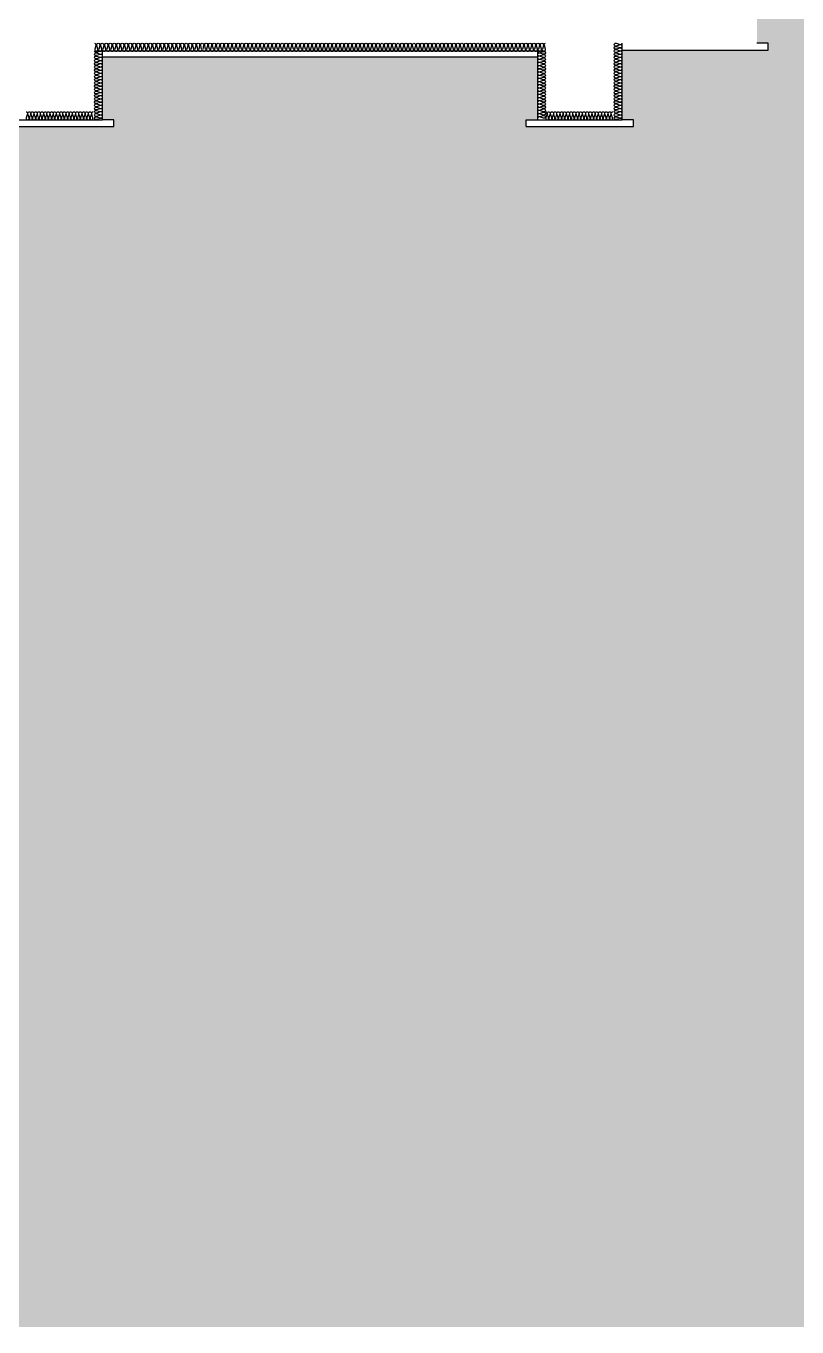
# Model space of a CAD drawing. Header units: millimetres. Extents: x 17311 to 801382, y -242618 to -104888.
# Drawn here: x 574411 to 581162, y -213174 to -201778 of the extents above; entities that cross this region are included whole.
import ezdxf

# ---------------------------------------------------------------- set-up
doc = ezdxf.new("R2010")
doc.units = ezdxf.units.MM
doc.header["$LTSCALE"] = 250
for name, color, linetype in [('A-버림CONC', 4, 'Continuous'), ('ISL', 251, 'Continuous'), ('지반', 254, 'Continuous')]:
    doc.layers.add(name, color=color, linetype=linetype)

msp = doc.modelspace()

# ---------------------------------------------------------------- hatches: boundary and pattern name
at = {"layer": '지반'}
h = msp.add_hatch(dxfattribs=at)
h.set_pattern_fill('EARTH', color=251, scale=70, angle=45)
edge = h.paths.add_edge_path()
edge.add_line((440367.6, -213174), (591132.2, -213174))
edge.add_line((591132.2, -213174), (591132.2, -201579.5))
edge.add_line((591132.2, -201579.5), (583110.7, -201579.5))
edge.add_line((583110.7, -201579.5), (581310.7, -201479.5))
edge.add_line((581310.7, -201479.5), (579318.7, -201479.5))
edge.add_line((579318.7, -201479.5), (579318.7, -201611.3))
edge.add_line((579318.7, -201611.3), (579328.9, -201621.5))
edge.add_line((579328.9, -201621.5), (580810.7, -201621.5))
edge.add_line((580810.7, -201621.5), (580810.7, -201929.5))
edge.add_line((580810.7, -201929.5), (580910.7, -201929.5))
edge.add_line((580910.7, -201929.5), (580910.7, -201989.5))
edge.add_line((580910.7, -201989.5), (579630.7, -201989.5))
edge.add_line((579630.7, -201989.5), (579630.7, -202599.5))
edge.add_line((579630.7, -202599.5), (579730.7, -202599.5))
edge.add_line((579730.7, -202599.5), (579730.7, -202659.5))
edge.add_line((579730.7, -202659.5), (578790.7, -202659.5))
edge.add_line((578790.7, -202659.5), (578790.7, -202599.5))
edge.add_line((578790.7, -202599.5), (578890.7, -202599.5))
edge.add_line((578890.7, -202599.5), (578890.7, -202049.5))
edge.add_line((578890.7, -202049.5), (575080.7, -202049.5))
edge.add_line((575080.7, -202049.5), (575080.7, -202599.5))
edge.add_line((575080.7, -202599.5), (575180.7, -202599.5))
edge.add_line((575180.7, -202599.5), (575180.7, -202659.5))
edge.add_line((575180.7, -202659.5), (574240.7, -202659.5))
edge.add_line((574240.7, -202659.5), (574240.7, -202599.5))
edge.add_line((574240.7, -202599.5), (574340.7, -202599.5))
edge.add_line((574340.7, -202599.5), (574340.7, -202059.5))
edge.add_line((574340.7, -202059.5), (569310.7, -202059.5))
edge.add_line((569310.7, -202059.5), (569310.7, -202329.5))
edge.add_line((569310.7, -202329.5), (569410.7, -202329.5))
edge.add_line((569410.7, -202329.5), (569410.7, -202389.5))
edge.add_line((569410.7, -202389.5), (567710.7, -202389.5))
edge.add_line((567710.7, -202389.5), (567710.7, -202329.5))
edge.add_line((567710.7, -202329.5), (567810.7, -202329.5))
edge.add_line((567810.7, -202329.5), (567810.7, -201989.5))
edge.add_line((567810.7, -201989.5), (553110.7, -201989.5))
edge.add_line((553110.7, -201989.5), (553110.7, -202629.5))
edge.add_line((553110.7, -202629.5), (553710.7, -202629.5))
edge.add_line((553710.7, -202629.5), (553710.7, -203329.5))
edge.add_line((553710.7, -203329.5), (553810.7, -203329.5))
edge.add_line((553810.7, -203329.5), (553810.7, -203389.5))
edge.add_line((553810.7, -203389.5), (550410.7, -203389.5))
edge.add_line((550410.7, -203389.5), (550410.7, -204129.5))
edge.add_line((550410.7, -204129.5), (550510.7, -204129.5))
edge.add_line((550510.7, -204129.5), (550510.7, -204189.5))
edge.add_line((550510.7, -204189.5), (547310.7, -204189.5))
edge.add_line((547310.7, -204189.5), (547310.7, -204129.5))
edge.add_line((547310.7, -204129.5), (547410.7, -204129.5))
edge.add_line((547410.7, -204129.5), (547410.7, -203389.5))
edge.add_line((547410.7, -203389.5), (539610.7, -203389.5))
edge.add_line((539610.7, -203389.5), (539610.7, -204129.5))
edge.add_line((539610.7, -204129.5), (539710.7, -204129.5))
edge.add_line((539710.7, -204129.5), (539710.7, -204189.5))
edge.add_line((539710.7, -204189.5), (536510.7, -204189.5))
edge.add_line((536510.7, -204189.5), (536510.7, -204129.5))
edge.add_line((536510.7, -204129.5), (536610.7, -204129.5))
edge.add_line((536610.7, -204129.5), (536610.7, -203389.5))
edge.add_line((536610.7, -203389.5), (528810.7, -203389.5))
edge.add_line((528810.7, -203389.5), (528810.7, -204129.5))
edge.add_line((528810.7, -204129.5), (528910.7, -204129.5))
edge.add_line((528910.7, -204129.5), (528910.7, -204189.5))
edge.add_line((528910.7, -204189.5), (525710.7, -204189.5))
edge.add_line((525710.7, -204189.5), (525710.7, -204129.5))
edge.add_line((525710.7, -204129.5), (525810.7, -204129.5))
edge.add_line((525810.7, -204129.5), (525810.7, -203389.5))
edge.add_line((525810.7, -203389.5), (518010.7, -203389.5))
edge.add_line((518010.7, -203389.5), (518010.7, -204129.5))
edge.add_line((518010.7, -204129.5), (518110.7, -204129.5))
edge.add_line((518110.7, -204129.5), (518110.7, -204189.5))
edge.add_line((518110.7, -204189.5), (514910.7, -204189.5))
edge.add_line((514910.7, -204189.5), (514910.7, -204129.5))
edge.add_line((514910.7, -204129.5), (515010.7, -204129.5))
edge.add_line((515010.7, -204129.5), (515010.7, -203389.5))
edge.add_line((515010.7, -203389.5), (512110.7, -203389.5))
edge.add_line((512110.7, -203389.5), (512110.7, -203329.5))
edge.add_line((512110.7, -203329.5), (512210.7, -203329.5))
edge.add_line((512210.7, -203329.5), (512210.7, -202629.5))
edge.add_line((512210.7, -202629.5), (512810.7, -202629.5))
edge.add_line((512810.7, -202629.5), (512810.7, -201989.5))
edge.add_line((512810.7, -201989.5), (508110.7, -201989.5))
edge.add_line((508110.7, -201989.5), (508110.7, -202429.5))
edge.add_line((508110.7, -202429.5), (508710.7, -202429.5))
edge.add_line((508710.7, -202429.5), (508710.7, -203129.5))
edge.add_line((508710.7, -203129.5), (508810.7, -203129.5))
edge.add_line((508810.7, -203129.5), (508810.7, -203189.5))
edge.add_line((508810.7, -203189.5), (506460.7, -203189.5))
edge.add_line((506460.7, -203189.5), (506460.7, -203429.5))
edge.add_line((506460.7, -203429.5), (506560.7, -203429.5))
edge.add_line((506560.7, -203429.5), (506560.7, -203489.5))
edge.add_line((506560.7, -203489.5), (504860.7, -203489.5))
edge.add_line((504860.7, -203489.5), (504860.7, -203429.5))
edge.add_line((504860.7, -203429.5), (504960.7, -203429.5))
edge.add_line((504960.7, -203429.5), (504960.7, -203259.5))
edge.add_line((504960.7, -203259.5), (497090.7, -203259.5))
edge.add_line((497090.7, -203259.5), (496790.7, -203559.5))
edge.add_line((496790.7, -203559.5), (494990.7, -203559.5))
edge.add_line((494990.7, -203559.5), (494990.7, -203499.5))
edge.add_line((494990.7, -203499.5), (495090.7, -203499.5))
edge.add_line((495090.7, -203499.5), (495090.7, -202666.5))
edge.add_line((495090.7, -202666.5), (494560.7, -202666.5))
edge.add_line((494560.7, -202666.5), (494560.7, -202616.5))
edge.add_line((494560.7, -202616.5), (494610.7, -202616.5))
edge.add_line((494610.7, -202616.5), (494610.7, -202279.5))
edge.add_arc((488210.7, -406133.4), 203954.3, 88.201788, 91.798212)
edge.add_line((481810.7, -202279.5), (481810.7, -201879.5))
edge.add_line((481810.7, -201879.5), (440367.6, -201879.5))
edge.add_line((440367.6, -201879.5), (440367.6, -213174))

# ---------------------------------------------------------------- linework, layer by layer
at = {"layer": 'A-버림CONC'}
for p, q in [((579630.7, -201989.5, 0), (580910.7, -201989.5, 0)), ((580910.7, -201929.5, 0), (580810.7, -201929.5, 0)), ((580910.7, -201989.5, 0), (580910.7, -201929.5, 0)), ((575080.7, -202049.5), (578890.7, -202049.5)), ((575180.7, -202599.5, 0), (575080.7, -202599.5, 0)), ((575180.7, -202659.5, 0), (575180.7, -202599.5, 0)), ((578790.7, -202659.5), (578790.7, -202599.5)), ((578790.7, -202599.5), (578890.7, -202599.5)), ((579730.7, -202599.5), (579630.7, -202599.5)), ((579730.7, -202659.5), (579730.7, -202599.5)), ((574240.7, -202659.5, 0), (575180.7, -202659.5, 0)), ((578790.7, -202659.5), (579730.7, -202659.5))]:
    msp.add_line(p, q, dxfattribs=at)
at = {"layer": 'ISL'}
for points in [[(579630.7, -202599.5, 0.5092668), (579613.7, -202587.1), (579577.6, -202597.8, -1.3725934), (579577.6, -202573.1), (579613.7, -202583.8, 0.5092668), (579630.7, -202571.5, 0.5092668), (579613.7, -202559.1), (579577.6, -202569.8, -1.3725934), (579577.6, -202545.1), (579613.7, -202555.8, 0.5092668), (579630.7, -202543.5, 0.5092668), (579613.7, -202531.1), (579577.6, -202541.8, -1.3725934), (579577.6, -202517.1), (579613.7, -202527.8, 0.5092668), (579630.7, -202515.5, 0.5092668), (579613.7, -202503.1), (579577.6, -202513.8, -1.3725934), (579577.6, -202489.1), (579613.7, -202499.8, 0.5092668), (579630.7, -202487.5, 0.5092668), (579613.7, -202475.1), (579577.6, -202485.8, -1.3725934), (579577.6, -202461.1), (579613.7, -202471.8, 0.5092668), (579630.7, -202459.5, 0.5092668), (579613.7, -202447.1), (579577.6, -202457.8, -1.3725934), (579577.6, -202433.1), (579613.7, -202443.8, 0.5092668), (579630.7, -202431.5, 0.5092668), (579613.7, -202419.1), (579577.6, -202429.8, -1.3725934), (579577.6, -202405.1), (579613.7, -202415.8, 0.5092668), (579630.7, -202403.5, 0.5092668), (579613.7, -202391.1), (579577.6, -202401.8, -1.3725934), (579577.6, -202377.1), (579613.7, -202387.8, 0.5092668), (579630.7, -202375.5, 0.5092668), (579613.7, -202363.1), (579577.6, -202373.8, -1.3725934), (579577.6, -202349.1), (579613.7, -202359.8, 0.5092668), (579630.7, -202347.5, 0.5092668), (579613.7, -202335.1), (579577.6, -202345.8, -1.3725934), (579577.6, -202321.1), (579613.7, -202331.8, 0.5092668), (579630.7, -202319.5, 0.5092668), (579613.7, -202307.1), (579577.6, -202317.8, -1.3725934), (579577.6, -202293.1), (579613.7, -202303.8, 0.5092668), (579630.7, -202291.5, 0.5092668), (579613.7, -202279.1), (579577.6, -202289.8, -1.3725934), (579577.6, -202265.1), (579613.7, -202275.8, 0.5092668), (579630.7, -202263.5, 0.5092668), (579613.7, -202251.1), (579577.6, -202261.8, -1.3725934), (579577.6, -202237.1), (579613.7, -202247.8, 0.5092668), (579630.7, -202235.5, 0.5092668), (579613.7, -202223.1), (579577.6, -202233.8, -1.3725934), (579577.6, -202209.1), (579613.7, -202219.8, 0.5092668), (579630.7, -202207.5, 0.5092668), (579613.7, -202195.1), (579577.6, -202205.8, -1.3725934), (579577.6, -202181.1), (579613.7, -202191.8, 0.5092668), (579630.7, -202179.5, 0.5092668), (579613.7, -202167.1), (579577.6, -202177.8, -1.3725934), (579577.6, -202153.1), (579613.7, -202163.8, 0.5092668), (579630.7, -202151.5, 0.5092668), (579613.7, -202139.1), (579577.6, -202149.8, -1.3725934), (579577.6, -202125.1), (579613.7, -202135.8, 0.5092668), (579630.7, -202123.5, 0.5092668), (579613.7, -202111.1), (579577.6, -202121.8, -1.3725934), (579577.6, -202097.1), (579613.7, -202107.8, 0.5092668), (579630.7, -202095.5, 0.5092668), (579613.7, -202083.1), (579577.6, -202093.8, -1.3725934), (579577.6, -202069.1), (579613.7, -202079.8, 0.5092668), (579630.7, -202067.5, 0.5092668), (579613.7, -202055.1), (579577.6, -202065.8, -1.3725934), (579577.6, -202041.1), (579613.7, -202051.8, 0.5092668), (579630.7, -202039.5, 0.5092668), (579613.7, -202027.1), (579577.6, -202037.8, -1.3725934), (579577.6, -202013.1), (579613.7, -202023.8, 0.5092668), (579630.7, -202011.5, 0.5092668), (579613.7, -201999.1), (579577.6, -202009.8, -1.3725934), (579577.6, -201985.1), (579613.7, -201995.8, 0.5092668), (579630.7, -201983.5, 0.5092668), (579613.7, -201971.1), (579577.6, -201981.8, -1.3725934), (579577.6, -201957.1), (579613.7, -201967.8, 0.5092668), (579630.7, -201955.5, 0.5092668), (579613.7, -201943.1), (579577.6, -201953.8, -1.3725934), (579577.6, -201929.1), (579613.7, -201939.8, 0.5092668), (579630.7, -201927.5)], [(575010.7, -201929.7, -0.4704796), (575021.3, -201948.5), (575012.6, -201980.5, 0.5248557), (575025.7, -201999.5, 0.5248557), (575038.8, -201980.5), (575030.1, -201948.5, -1.4491979), (575056.3, -201948.5), (575047.6, -201980.5, 0.5248557), (575060.7, -201999.5, 0.5248557), (575073.8, -201980.5), (575065.1, -201948.5, -0.5248723), (575078.2, -201929.5, -0.5248723), (575091.3, -201948.5), (575082.6, -201980.5, 0.5248557), (575095.7, -201999.5, 0.5248557), (575108.8, -201980.5), (575100.1, -201948.5, -1.4491979), (575126.3, -201948.5), (575117.6, -201980.5, 0.5248557), (575130.7, -201999.5, 0.5248557), (575143.8, -201980.5), (575135.1, -201948.5, -1.4491979), (575161.3, -201948.5), (575152.6, -201980.5, 0.5248557), (575165.7, -201999.5, 0.5248557), (575178.8, -201980.5), (575170.1, -201948.5, -1.4491979), (575196.3, -201948.5), (575187.6, -201980.5, 0.5248557), (575200.7, -201999.5, 0.5248557), (575213.8, -201980.5), (575205.1, -201948.5, -1.4491979), (575231.3, -201948.5), (575222.6, -201980.5, 0.5248557), (575235.7, -201999.5, 0.5248557), (575248.8, -201980.5), (575240.1, -201948.5, -1.4491979), (575266.3, -201948.5), (575257.6, -201980.5, 0.5248557), (575270.7, -201999.5, 0.5248557), (575283.8, -201980.5), (575275.1, -201948.5, -1.4491979), (575301.3, -201948.5), (575292.6, -201980.5, 0.5248557), (575305.7, -201999.5, 0.5248557), (575318.8, -201980.5), (575310.1, -201948.5, -1.4491979), (575336.3, -201948.5), (575327.6, -201980.5, 0.5248557), (575340.7, -201999.5, 0.5248557), (575353.8, -201980.5), (575345.1, -201948.5, -1.4491979), (575371.3, -201948.5), (575362.6, -201980.5, 0.5248557), (575375.7, -201999.5, 0.5248557), (575388.8, -201980.5), (575380.1, -201948.5, -1.4491979), (575406.3, -201948.5), (575397.6, -201980.5, 0.5248557), (575410.7, -201999.5, 0.5248557), (575423.8, -201980.5), (575415.1, -201948.5, -1.4491979), (575441.3, -201948.5), (575432.6, -201980.5, 0.5248557), (575445.7, -201999.5, 0.5248557), (575458.8, -201980.5), (575450.1, -201948.5, -1.4491979), (575476.3, -201948.5), (575467.6, -201980.5, 0.5248557), (575480.7, -201999.5, 0.5248557), (575493.8, -201980.5), (575485.1, -201948.5, -1.4491979), (575511.3, -201948.5), (575502.6, -201980.5, 0.5248557), (575515.7, -201999.5, 0.5248557), (575528.8, -201980.5), (575520.1, -201948.5, -1.4491979), (575546.3, -201948.5), (575537.6, -201980.5, 0.5248557), (575550.7, -201999.5, 0.5248557), (575563.8, -201980.5), (575555.1, -201948.5, -1.4491979), (575581.3, -201948.5), (575572.6, -201980.5, 0.5248557), (575585.7, -201999.5, 0.5248557), (575598.8, -201980.5), (575590.1, -201948.5, -1.4491979), (575616.3, -201948.5), (575607.6, -201980.5, 0.5248557), (575620.7, -201999.5, 0.5248557), (575633.8, -201980.5), (575625.1, -201948.5, -1.4491979), (575651.3, -201948.5), (575642.6, -201980.5, 0.5248557), (575655.7, -201999.5, 0.5248557), (575668.8, -201980.5), (575660.1, -201948.5, -1.4491979), (575686.3, -201948.5), (575677.6, -201980.5, 0.5248557), (575690.7, -201999.5, 0.5248557), (575703.8, -201980.5), (575695.1, -201948.5, -1.4491979), (575721.3, -201948.5), (575712.6, -201980.5, 0.5248557), (575725.7, -201999.5, 0.5248557), (575738.8, -201980.5), (575730.1, -201948.5, -1.4491979), (575756.3, -201948.5), (575747.6, -201980.5, 0.5248557), (575760.7, -201999.5, 0.5248557), (575773.8, -201980.5), (575765.1, -201948.5, -1.4491979), (575791.3, -201948.5), (575782.6, -201980.5, 0.5248557), (575795.7, -201999.5, 0.5248557), (575808.8, -201980.5), (575800.1, -201948.5, -0.5248723), (575813.2, -201929.5, -0.5248723), (575826.3, -201948.5), (575817.6, -201980.5, 0.5248557), (575830.7, -201999.5, 0.5248557), (575843.8, -201980.5), (575835.1, -201948.5, -1.4491979), (575861.3, -201948.5), (575852.6, -201980.5, 0.5248557), (575865.7, -201999.5, 0.5248557), (575878.8, -201980.5), (575870.1, -201948.5, -1.4491979), (575896.3, -201948.5), (575887.6, -201980.5, 0.5248557), (575900.7, -201999.5, 0.5248557), (575913.8, -201980.5), (575905.1, -201948.5, -1.4491979), (575931.3, -201948.5), (575922.6, -201980.5, 0.5248557), (575935.7, -201999.5, 0.5248557), (575948.8, -201980.5), (575940.1, -201948.5, -0.5248739), (575953.2, -201929.5, -0.5248739), (575966.3, -201948.5), (575957.6, -201980.5, 0.5248557), (575970.7, -201999.5, 0.5248557), (575983.8, -201980.5), (575975.1, -201948.5, -1.4491979), (576001.3, -201948.5), (575992.6, -201980.5, 0.5248557), (576005.7, -201999.5, 0.5248557), (576018.8, -201980.5), (576010.1, -201948.5, -1.4491979), (576036.3, -201948.5), (576027.6, -201980.5, 0.5248557), (576040.7, -201999.5, 0.5248557), (576053.8, -201980.5), (576045.1, -201948.5, -1.4491979), (576071.3, -201948.5), (576062.6, -201980.5, 0.5248557), (576075.7, -201999.5, 0.5248557), (576088.8, -201980.5), (576080.1, -201948.5, -0.5248723), (576093.2, -201929.5, -0.5248723), (576106.3, -201948.5), (576097.6, -201980.5, 0.5248557), (576110.7, -201999.5, 0.5248557), (576123.8, -201980.5), (576115.1, -201948.5, -1.4491979), (576141.3, -201948.5), (576132.6, -201980.5, 0.5248557), (576145.7, -201999.5, 0.5248557), (576158.8, -201980.5), (576150.1, -201948.5, -1.4491979), (576176.3, -201948.5), (576167.6, -201980.5, 0.5248557), (576180.7, -201999.5, 0.5248557), (576193.8, -201980.5), (576185.1, -201948.5, -1.4491979), (576211.3, -201948.5), (576202.6, -201980.5, 0.5248557), (576215.7, -201999.5, 0.5248557), (576228.8, -201980.5), (576220.1, -201948.5, -1.4491979), (576246.3, -201948.5), (576237.6, -201980.5, 0.5248557), (576250.7, -201999.5, 0.5248557), (576263.8, -201980.5), (576255.1, -201948.5, -1.4491979), (576281.3, -201948.5), (576272.6, -201980.5, 0.5248557), (576285.7, -201999.5, 0.5248557), (576298.8, -201980.5), (576290.1, -201948.5, -0.5249326), (576303.2, -201929.5, -0.5249326), (576316.3, -201948.5), (576307.6, -201980.5, 0.5248557), (576320.7, -201999.5, 0.5248557), (576333.8, -201980.5), (576325.1, -201948.5, -1.4491979), (576351.3, -201948.5), (576342.6, -201980.5, 0.5248557), (576355.7, -201999.5, 0.5248557), (576368.8, -201980.5), (576360.1, -201948.5, -1.4491979), (576386.3, -201948.5), (576377.6, -201980.5, 0.5248557), (576390.7, -201999.5, 0.5248557), (576403.8, -201980.5), (576395.1, -201948.5, -1.4491979), (576421.3, -201948.5), (576412.6, -201980.5, 0.5248557), (576425.7, -201999.5, 0.5248557), (576438.8, -201980.5), (576430.1, -201948.5, -1.4491979), (576456.3, -201948.5), (576447.6, -201980.5, 0.5248557), (576460.7, -201999.5, 0.5248557), (576473.8, -201980.5), (576465.1, -201948.5, -1.4491979), (576491.3, -201948.5), (576482.6, -201980.5, 0.5248557), (576495.7, -201999.5, 0.5248557), (576508.8, -201980.5), (576500.1, -201948.5, -0.5248723), (576513.2, -201929.5, -0.5248723), (576526.3, -201948.5), (576517.6, -201980.5, 0.5248557), (576530.7, -201999.5, 0.5248557), (576543.8, -201980.5), (576535.1, -201948.5, -1.4491979), (576561.3, -201948.5), (576552.6, -201980.5, 0.5248557), (576565.7, -201999.5, 0.5248557), (576578.8, -201980.5), (576570.1, -201948.5, -1.4491979), (576596.3, -201948.5), (576587.6, -201980.5, 0.5248557), (576600.7, -201999.5, 0.5248557), (576613.8, -201980.5), (576605.1, -201948.5, -1.4491979), (576631.3, -201948.5), (576622.6, -201980.5, 0.5248557), (576635.7, -201999.5, 0.5248557), (576648.8, -201980.5), (576640.1, -201948.5, -0.5248739), (576653.2, -201929.5, -0.5248739), (576666.3, -201948.5), (576657.6, -201980.5, 0.5248557), (576670.7, -201999.5, 0.5248557), (576683.8, -201980.5), (576675.1, -201948.5, -1.4491979), (576701.3, -201948.5), (576692.6, -201980.5, 0.5248557), (576705.7, -201999.5, 0.5248557), (576718.8, -201980.5), (576710.1, -201948.5, -1.4491979), (576736.3, -201948.5), (576727.6, -201980.5, 0.5248557), (576740.7, -201999.5, 0.5248557), (576753.8, -201980.5), (576745.1, -201948.5, -1.4491979), (576771.3, -201948.5), (576762.6, -201980.5, 0.5248557), (576775.7, -201999.5, 0.5248557), (576788.8, -201980.5), (576780.1, -201948.5, -0.5248723), (576793.2, -201929.5, -0.5248723), (576806.3, -201948.5), (576797.6, -201980.5, 0.5248557), (576810.7, -201999.5, 0.5248557), (576823.8, -201980.5), (576815.1, -201948.5, -1.4491979), (576841.3, -201948.5), (576832.6, -201980.5, 0.5248557), (576845.7, -201999.5, 0.5248557), (576858.8, -201980.5), (576850.1, -201948.5, -1.4491979), (576876.3, -201948.5), (576867.6, -201980.5, 0.5248557), (576880.7, -201999.5, 0.5248557), (576893.8, -201980.5), (576885.1, -201948.5, -1.4491979), (576911.3, -201948.5), (576902.6, -201980.5, 0.5248557), (576915.7, -201999.5, 0.5248557), (576928.8, -201980.5), (576920.1, -201948.5, -1.4491979), (576946.3, -201948.5), (576937.6, -201980.5, 0.5248557), (576950.7, -201999.5, 0.5248557), (576963.8, -201980.5), (576955.1, -201948.5, -1.4491979), (576981.3, -201948.5), (576972.6, -201980.5, 0.5248557), (576985.7, -201999.5, 0.5248557), (576998.8, -201980.5), (576990.1, -201948.5, -1.4491979), (577016.3, -201948.5), (577007.6, -201980.5, 0.5248557), (577020.7, -201999.5, 0.5248557), (577033.8, -201980.5), (577025.1, -201948.5, -1.4491979), (577051.3, -201948.5), (577042.6, -201980.5, 0.5248557), (577055.7, -201999.5, 0.5248557), (577068.8, -201980.5), (577060.1, -201948.5, -1.4491979), (577086.3, -201948.5), (577077.6, -201980.5, 0.5248557), (577090.7, -201999.5, 0.5248557), (577103.8, -201980.5), (577095.1, -201948.5, -1.4491979), (577121.3, -201948.5), (577112.6, -201980.5, 0.5248557), (577125.7, -201999.5, 0.5248557), (577138.8, -201980.5), (577130.1, -201948.5, -1.4491979), (577156.3, -201948.5), (577147.6, -201980.5, 0.5248557), (577160.7, -201999.5, 0.5248557), (577173.8, -201980.5), (577165.1, -201948.5, -1.4491979), (577191.3, -201948.5), (577182.6, -201980.5, 0.5248557), (577195.7, -201999.5, 0.5248557), (577208.8, -201980.5), (577200.1, -201948.5, -1.4491979), (577226.3, -201948.5), (577217.6, -201980.5, 0.5248557), (577230.7, -201999.5, 0.5248557), (577243.8, -201980.5), (577235.1, -201948.5, -1.4491979), (577261.3, -201948.5), (577252.6, -201980.5, 0.5248557), (577265.7, -201999.5, 0.5248557), (577278.8, -201980.5), (577270.1, -201948.5, -1.4491979), (577296.3, -201948.5), (577287.6, -201980.5, 0.5248557), (577300.7, -201999.5, 0.5248557), (577313.8, -201980.5), (577305.1, -201948.5, -1.4491979), (577331.3, -201948.5), (577322.6, -201980.5, 0.5248557), (577335.7, -201999.5, 0.5248557), (577348.8, -201980.5), (577340.1, -201948.5, -1.4491979), (577366.3, -201948.5), (577357.6, -201980.5, 0.5248557), (577370.7, -201999.5, 0.5248557), (577383.8, -201980.5), (577375.1, -201948.5, -1.4491979), (577401.3, -201948.5), (577392.6, -201980.5, 0.5248557), (577405.7, -201999.5, 0.5248557), (577418.8, -201980.5), (577410.1, -201948.5, -1.4491979), (577436.3, -201948.5), (577427.6, -201980.5, 0.5248557), (577440.7, -201999.5, 0.5248557), (577453.8, -201980.5), (577445.1, -201948.5, -1.4491979), (577471.3, -201948.5), (577462.6, -201980.5, 0.5248557), (577475.7, -201999.5, 0.5248557), (577488.8, -201980.5), (577480.1, -201948.5, -1.4491979), (577506.3, -201948.5), (577497.6, -201980.5, 0.5248557), (577510.7, -201999.5, 0.5248557), (577523.8, -201980.5), (577515.1, -201948.5, -0.5248723), (577528.2, -201929.5, -0.5248723), (577541.3, -201948.5), (577532.6, -201980.5, 0.5248557), (577545.7, -201999.5, 0.5248557), (577558.8, -201980.5), (577550.1, -201948.5, -1.4491979), (577576.3, -201948.5), (577567.6, -201980.5, 0.5248557), (577580.7, -201999.5, 0.5248557), (577593.8, -201980.5), (577585.1, -201948.5, -1.4491979), (577611.3, -201948.5), (577602.6, -201980.5, 0.5248557), (577615.7, -201999.5, 0.5248557), (577628.8, -201980.5), (577620.1, -201948.5, -1.4491979), (577646.3, -201948.5), (577637.6, -201980.5, 0.5248557), (577650.7, -201999.5, 0.5248557), (577663.8, -201980.5), (577655.1, -201948.5, -0.5248739), (577668.2, -201929.5, -0.5248739), (577681.3, -201948.5), (577672.6, -201980.5, 0.5248557), (577685.7, -201999.5, 0.5248557), (577698.8, -201980.5), (577690.1, -201948.5, -1.4491979), (577716.3, -201948.5), (577707.6, -201980.5, 0.5248557), (577720.7, -201999.5, 0.5248557), (577733.8, -201980.5), (577725.1, -201948.5, -1.4491979), (577751.3, -201948.5), (577742.6, -201980.5, 0.5248557), (577755.7, -201999.5, 0.5248557), (577768.8, -201980.5), (577760.1, -201948.5, -1.4491979), (577786.3, -201948.5), (577777.6, -201980.5, 0.5248557), (577790.7, -201999.5, 0.5248557), (577803.8, -201980.5), (577795.1, -201948.5, -0.5248723), (577808.2, -201929.5, -0.5248723), (577821.3, -201948.5), (577812.6, -201980.5, 0.5248557), (577825.7, -201999.5, 0.5248557), (577838.8, -201980.5), (577830.1, -201948.5, -1.4491979), (577856.3, -201948.5), (577847.6, -201980.5, 0.5248557), (577860.7, -201999.5, 0.5248557), (577873.8, -201980.5), (577865.1, -201948.5, -1.4491979), (577891.3, -201948.5), (577882.6, -201980.5, 0.5248557), (577895.7, -201999.5, 0.5248557), (577908.8, -201980.5), (577900.1, -201948.5, -1.4491979), (577926.3, -201948.5), (577917.6, -201980.5, 0.5248557), (577930.7, -201999.5, 0.5248557), (577943.8, -201980.5), (577935.1, -201948.5, -1.4491979), (577961.3, -201948.5), (577952.6, -201980.5, 0.5248557), (577965.7, -201999.5, 0.5248557), (577978.8, -201980.5), (577970.1, -201948.5, -1.4491979), (577996.3, -201948.5), (577987.6, -201980.5, 0.5248557), (578000.7, -201999.5, 0.5248557), (578013.8, -201980.5), (578005.1, -201948.5, -0.5249326), (578018.2, -201929.5, -0.5249326), (578031.3, -201948.5), (578022.6, -201980.5, 0.5248557), (578035.7, -201999.5, 0.5248557), (578048.8, -201980.5), (578040.1, -201948.5, -1.4491979), (578066.3, -201948.5), (578057.6, -201980.5, 0.5248557), (578070.7, -201999.5, 0.5248557), (578083.8, -201980.5), (578075.1, -201948.5, -1.4491979), (578101.3, -201948.5), (578092.6, -201980.5, 0.5248557), (578105.7, -201999.5, 0.5248557), (578118.8, -201980.5), (578110.1, -201948.5, -1.4491979), (578136.3, -201948.5), (578127.6, -201980.5, 0.5248557), (578140.7, -201999.5, 0.5248557), (578153.8, -201980.5), (578145.1, -201948.5, -1.4491979), (578171.3, -201948.5), (578162.6, -201980.5, 0.5248557), (578175.7, -201999.5, 0.5248557), (578188.8, -201980.5), (578180.1, -201948.5, -1.4491979), (578206.3, -201948.5), (578197.6, -201980.5, 0.5248557), (578210.7, -201999.5, 0.5248557), (578223.8, -201980.5), (578215.1, -201948.5, -0.5248723), (578228.2, -201929.5, -0.5248723), (578241.3, -201948.5), (578232.6, -201980.5, 0.5248557), (578245.7, -201999.5, 0.5248557), (578258.8, -201980.5), (578250.1, -201948.5, -1.4491979), (578276.3, -201948.5), (578267.6, -201980.5, 0.5248557), (578280.7, -201999.5, 0.5248557), (578293.8, -201980.5), (578285.1, -201948.5, -1.4491979), (578311.3, -201948.5), (578302.6, -201980.5, 0.5248557), (578315.7, -201999.5, 0.5248557), (578328.8, -201980.5), (578320.1, -201948.5, -1.4491979), (578346.3, -201948.5), (578337.6, -201980.5, 0.5248557), (578350.7, -201999.5, 0.5248557), (578363.8, -201980.5), (578355.1, -201948.5, -0.5248739), (578368.2, -201929.5, -0.5248739), (578381.3, -201948.5), (578372.6, -201980.5, 0.5248557), (578385.7, -201999.5, 0.5248557), (578398.8, -201980.5), (578390.1, -201948.5, -1.4491979), (578416.3, -201948.5), (578407.6, -201980.5, 0.5248557), (578420.7, -201999.5, 0.5248557), (578433.8, -201980.5), (578425.1, -201948.5, -1.4491979), (578451.3, -201948.5), (578442.6, -201980.5, 0.5248557), (578455.7, -201999.5, 0.5248557), (578468.8, -201980.5), (578460.1, -201948.5, -1.4491979), (578486.3, -201948.5), (578477.6, -201980.5, 0.5248557), (578490.7, -201999.5, 0.5248557), (578503.8, -201980.5), (578495.1, -201948.5, -0.5248723), (578508.2, -201929.5, -0.5248723), (578521.3, -201948.5), (578512.6, -201980.5, 0.5248557), (578525.7, -201999.5, 0.5248557), (578538.8, -201980.5), (578530.1, -201948.5, -1.4491979), (578556.3, -201948.5), (578547.6, -201980.5, 0.5248557), (578560.7, -201999.5, 0.5248557), (578573.8, -201980.5), (578565.1, -201948.5, -1.4491979), (578591.3, -201948.5), (578582.6, -201980.5, 0.5248557), (578595.7, -201999.5, 0.5248557), (578608.8, -201980.5), (578600.1, -201948.5, -1.4491979), (578626.3, -201948.5), (578617.6, -201980.5, 0.5248557), (578630.7, -201999.5, 0.5248557), (578643.8, -201980.5), (578635.1, -201948.5, -1.4491979), (578661.3, -201948.5), (578652.6, -201980.5, 0.5248557), (578665.7, -201999.5, 0.5248557), (578678.8, -201980.5), (578670.1, -201948.5, -1.4491979), (578696.3, -201948.5), (578687.6, -201980.5, 0.5248557), (578700.7, -201999.5, 0.5248557), (578713.8, -201980.5), (578705.1, -201948.5, -1.4491979), (578731.3, -201948.5), (578722.6, -201980.5, 0.5248557), (578735.7, -201999.5, 0.5248557), (578748.8, -201980.5), (578740.1, -201948.5, -1.4491979), (578766.3, -201948.5), (578757.6, -201980.5, 0.5248557), (578770.7, -201999.5, 0.5248557), (578783.8, -201980.5), (578775.1, -201948.5, -1.4491979), (578801.3, -201948.5), (578792.6, -201980.5, 0.5248557), (578805.7, -201999.5, 0.5248557), (578818.8, -201980.5), (578810.1, -201948.5, -1.4491979), (578836.3, -201948.5), (578827.6, -201980.5, 0.5248557), (578840.7, -201999.5, 0.5248557), (578853.8, -201980.5), (578845.1, -201948.5, -1.4491979), (578871.3, -201948.5), (578862.6, -201980.5, 0.5248557), (578875.7, -201999.5, 0.5248557), (578888.8, -201980.5), (578880.1, -201948.5, -1.4491979), (578906.3, -201948.5), (578897.6, -201980.5, 0.5248557), (578910.7, -201999.5, 0.5248557), (578923.8, -201980.5), (578915.1, -201948.5, -1.4491979), (578941.3, -201948.5), (578932.6, -201980.5, 0.5248557), (578945.7, -201999.5, 0.5248557), (578958.8, -201980.5), (578950.1, -201948.5, -0.4689674), (578960.7, -201929.7)], [(578890.7, -201999.5, 0.5092668), (578907.6, -202011.9), (578943.7, -202001.1, -1.3725934), (578943.7, -202025.9), (578907.6, -202015.1, 0.5092668), (578890.7, -202027.5, 0.5092668), (578907.6, -202039.9), (578943.7, -202029.1, -1.3725934), (578943.7, -202053.9), (578907.6, -202043.1, 0.5092668), (578890.7, -202055.5, 0.5092668), (578907.6, -202067.9), (578943.7, -202057.1, -1.3725934), (578943.7, -202081.9), (578907.6, -202071.1, 0.5092668), (578890.7, -202083.5, 0.5092668), (578907.6, -202095.9), (578943.7, -202085.1, -1.3725934), (578943.7, -202109.9), (578907.6, -202099.1, 0.5092668), (578890.7, -202111.5, 0.5092668), (578907.6, -202123.9), (578943.7, -202113.1, -1.3725934), (578943.7, -202137.9), (578907.6, -202127.1, 0.5092668), (578890.7, -202139.5, 0.5092668), (578907.6, -202151.9), (578943.7, -202141.1, -1.3725934), (578943.7, -202165.9), (578907.6, -202155.1, 0.5092668), (578890.7, -202167.5, 0.5092668), (578907.6, -202179.9), (578943.7, -202169.1, -1.3725934), (578943.7, -202193.9), (578907.6, -202183.1, 0.5092668), (578890.7, -202195.5, 0.5092668), (578907.6, -202207.9), (578943.7, -202197.1, -1.3725934), (578943.7, -202221.9), (578907.6, -202211.1, 0.5092668), (578890.7, -202223.5, 0.5092668), (578907.6, -202235.9), (578943.7, -202225.1, -1.3725934), (578943.7, -202249.9), (578907.6, -202239.1, 0.5092668), (578890.7, -202251.5, 0.5092668), (578907.6, -202263.9), (578943.7, -202253.1, -1.3725934), (578943.7, -202277.9), (578907.6, -202267.1, 0.5092668), (578890.7, -202279.5, 0.5092668), (578907.6, -202291.9), (578943.7, -202281.1, -1.3725934), (578943.7, -202305.9), (578907.6, -202295.1, 0.5092668), (578890.7, -202307.5, 0.5092668), (578907.6, -202319.9), (578943.7, -202309.1, -1.3725934), (578943.7, -202333.9), (578907.6, -202323.1, 0.5092668), (578890.7, -202335.5, 0.5092668), (578907.6, -202347.9), (578943.7, -202337.1, -1.3725934), (578943.7, -202361.9), (578907.6, -202351.1, 0.5092668), (578890.7, -202363.5, 0.5092668), (578907.6, -202375.9), (578943.7, -202365.1, -1.3725934), (578943.7, -202389.9), (578907.6, -202379.1, 0.5092668), (578890.7, -202391.5, 0.5092668), (578907.6, -202403.9), (578943.7, -202393.1, -1.3725934), (578943.7, -202417.9), (578907.6, -202407.1, 0.5092668), (578890.7, -202419.5, 0.5092668), (578907.6, -202431.9), (578943.7, -202421.1, -1.3725934), (578943.7, -202445.9), (578907.6, -202435.1, 0.5092668), (578890.7, -202447.5, 0.5092668), (578907.6, -202459.9), (578943.7, -202449.1, -1.3725934), (578943.7, -202473.9), (578907.6, -202463.1, 0.5092668), (578890.7, -202475.5, 0.5092668), (578907.6, -202487.9), (578943.7, -202477.1, -1.3725934), (578943.7, -202501.9), (578907.6, -202491.1, 0.5092668), (578890.7, -202503.5, 0.5092668), (578907.6, -202515.9), (578943.7, -202505.1, -1.3725934), (578943.7, -202529.9), (578907.6, -202519.1, 0.5092668), (578890.7, -202531.5, 0.5092668), (578907.6, -202543.9), (578943.7, -202533.1, -1.3725934), (578943.7, -202557.9), (578907.6, -202547.1, 0.5092668), (578890.7, -202559.5, 0.5092668), (578907.6, -202571.9), (578943.7, -202561.1, -1.3725934), (578943.7, -202585.9), (578907.6, -202575.1, 0.5092668), (578890.7, -202587.5)], [(574410.7, -202529.5, -0.5092668), (574423, -202546.4), (574412.3, -202582.5, 1.3725934), (574437, -202582.5), (574426.3, -202546.4, -0.5092668), (574438.7, -202529.5, -0.5092668), (574451, -202546.4), (574440.3, -202582.5, 1.3725934), (574465, -202582.5), (574454.3, -202546.4, -0.5092668), (574466.7, -202529.5, -0.5092668), (574479, -202546.4), (574468.3, -202582.5, 1.3725934), (574493, -202582.5), (574482.3, -202546.4, -0.5092668), (574494.7, -202529.5, -0.5092668), (574507, -202546.4), (574496.3, -202582.5, 1.3725934), (574521, -202582.5), (574510.3, -202546.4, -0.5092668), (574522.7, -202529.5, -0.5092668), (574535, -202546.4), (574524.3, -202582.5, 1.3725934), (574549, -202582.5), (574538.3, -202546.4, -0.5092668), (574550.7, -202529.5, -0.5092668), (574563, -202546.4), (574552.3, -202582.5, 1.3725934), (574577, -202582.5), (574566.3, -202546.4, -0.5092668), (574578.7, -202529.5, -0.5092668), (574591, -202546.4), (574580.3, -202582.5, 1.3725934), (574605, -202582.5), (574594.3, -202546.4, -0.5092668), (574606.7, -202529.5, -0.5092668), (574619, -202546.4), (574608.3, -202582.5, 1.3725934), (574633, -202582.5), (574622.3, -202546.4, -0.5092668), (574634.7, -202529.5, -0.5092668), (574647, -202546.4), (574636.3, -202582.5, 1.3725934), (574661, -202582.5), (574650.3, -202546.4, -0.5092668), (574662.7, -202529.5, -0.5092668), (574675, -202546.4), (574664.3, -202582.5, 1.3725934), (574689, -202582.5), (574678.3, -202546.4, -0.5092668), (574690.7, -202529.5, -0.5092668), (574703, -202546.4), (574692.3, -202582.5, 1.3725934), (574717, -202582.5), (574706.3, -202546.4, -0.5092668), (574718.7, -202529.5, -0.5092668), (574731, -202546.4), (574720.3, -202582.5, 1.3725934), (574745, -202582.5), (574734.3, -202546.4, -0.5092668), (574746.7, -202529.5, -0.5092668), (574759, -202546.4), (574748.3, -202582.5, 1.3725934), (574773, -202582.5), (574762.3, -202546.4, -0.5092668), (574774.7, -202529.5, -0.5092668), (574787, -202546.4), (574776.3, -202582.5, 1.3725934), (574801, -202582.5), (574790.3, -202546.4, -0.5092668), (574802.7, -202529.5, -0.5092668), (574815, -202546.4), (574804.3, -202582.5, 1.3725934), (574829, -202582.5), (574818.3, -202546.4, -0.5092668), (574830.7, -202529.5, -0.5092668), (574843, -202546.4), (574832.3, -202582.5, 1.3725934), (574857, -202582.5), (574846.3, -202546.4, -0.5092668), (574858.7, -202529.5, -0.5092668), (574871, -202546.4), (574860.3, -202582.5, 1.3725934), (574885, -202582.5), (574874.3, -202546.4, -0.5092668), (574886.7, -202529.5, -0.5092668), (574899, -202546.4), (574888.3, -202582.5, 1.3725934), (574913, -202582.5), (574902.3, -202546.4, -0.5092668), (574914.7, -202529.5, -0.5092668), (574927, -202546.4), (574916.3, -202582.5, 1.3725934), (574941, -202582.5), (574930.3, -202546.4, -0.5092668), (574942.7, -202529.5, -0.5092668), (574955, -202546.4), (574944.3, -202582.5, 1.3725934), (574969, -202582.5), (574958.3, -202546.4, -0.5092668), (574970.7, -202529.5, -0.5092668), (574983, -202546.4), (574972.3, -202582.5, 1.3725934), (574997, -202582.5), (574986.3, -202546.4, -0.5092668), (574998.7, -202529.5)]]:
    msp.add_lwpolyline(points, format="xyb", dxfattribs=at)
at = {"layer": 'ISL', "elevation": 0}
msp.add_lwpolyline([(574340.7, -201999.5), (574340.7, -202599.5), (575080.7, -202599.5), (575080.7, -201999.5)], dxfattribs=at)
for points in [[(575080.7, -202599.5, 0.5092668), (575063.7, -202587.1), (575027.6, -202597.8, -1.3725934), (575027.6, -202573.1), (575063.7, -202583.8, 0.5092668), (575080.7, -202571.5, 0.5092668), (575063.7, -202559.1), (575027.6, -202569.8, -1.3725934), (575027.6, -202545.1), (575063.7, -202555.8, 0.5092668), (575080.7, -202543.5, 0.5092668), (575063.7, -202531.1), (575027.6, -202541.8, -1.3725934), (575027.6, -202517.1), (575063.7, -202527.8, 0.5092668), (575080.7, -202515.5, 0.5092668), (575063.7, -202503.1), (575027.6, -202513.8, -1.3725934), (575027.6, -202489.1), (575063.7, -202499.8, 0.5092668), (575080.7, -202487.5, 0.5092668), (575063.7, -202475.1), (575027.6, -202485.8, -1.3725934), (575027.6, -202461.1), (575063.7, -202471.8, 0.5092668), (575080.7, -202459.5, 0.5092668), (575063.7, -202447.1), (575027.6, -202457.8, -1.3725934), (575027.6, -202433.1), (575063.7, -202443.8, 0.5092668), (575080.7, -202431.5, 0.5092668), (575063.7, -202419.1), (575027.6, -202429.8, -1.3725934), (575027.6, -202405.1), (575063.7, -202415.8, 0.5092668), (575080.7, -202403.5, 0.5092668), (575063.7, -202391.1), (575027.6, -202401.8, -1.3725934), (575027.6, -202377.1), (575063.7, -202387.8, 0.5092668), (575080.7, -202375.5, 0.5092668), (575063.7, -202363.1), (575027.6, -202373.8, -1.3725934), (575027.6, -202349.1), (575063.7, -202359.8, 0.5092668), (575080.7, -202347.5, 0.5092668), (575063.7, -202335.1), (575027.6, -202345.8, -1.3725934), (575027.6, -202321.1), (575063.7, -202331.8, 0.5092668), (575080.7, -202319.5, 0.5092668), (575063.7, -202307.1), (575027.6, -202317.8, -1.3725934), (575027.6, -202293.1), (575063.7, -202303.8, 0.5092668), (575080.7, -202291.5, 0.5092668), (575063.7, -202279.1), (575027.6, -202289.8, -1.3725934), (575027.6, -202265.1), (575063.7, -202275.8, 0.5092668), (575080.7, -202263.5, 0.5092668), (575063.7, -202251.1), (575027.6, -202261.8, -1.3725934), (575027.6, -202237.1), (575063.7, -202247.8, 0.5092668), (575080.7, -202235.5, 0.5092668), (575063.7, -202223.1), (575027.6, -202233.8, -1.3725934), (575027.6, -202209.1), (575063.7, -202219.8, 0.5092668), (575080.7, -202207.5, 0.5092668), (575063.7, -202195.1), (575027.6, -202205.8, -1.3725934), (575027.6, -202181.1), (575063.7, -202191.8, 0.5092668), (575080.7, -202179.5, 0.5092668), (575063.7, -202167.1), (575027.6, -202177.8, -1.3725934), (575027.6, -202153.1), (575063.7, -202163.8, 0.5092668), (575080.7, -202151.5, 0.5092668), (575063.7, -202139.1), (575027.6, -202149.8, -1.3725934), (575027.6, -202125.1), (575063.7, -202135.8, 0.5092668), (575080.7, -202123.5, 0.5092668), (575063.7, -202111.1), (575027.6, -202121.8, -1.3725934), (575027.6, -202097.1), (575063.7, -202107.8, 0.5092668), (575080.7, -202095.5, 0.5092668), (575063.7, -202083.1), (575027.6, -202093.8, -1.3725934), (575027.6, -202069.1), (575063.7, -202079.8, 0.5092668), (575080.7, -202067.5, 0.5092668), (575063.7, -202055.1), (575027.6, -202065.8, -1.3725934), (575027.6, -202041.1), (575063.7, -202051.8, 0.5092668), (575080.7, -202039.5, 0.5092668), (575063.7, -202027.1), (575027.6, -202037.8, -1.3725934), (575027.6, -202013.1), (575063.7, -202023.8, 0.5092668), (575080.7, -202011.5, 0.5092668), (575063.7, -201999.1), (575027.6, -202009.8, -0.4606282), (575010.8, -201999.5, -0.4606282)], [(578960.7, -202529.5, -0.5092668), (578973, -202546.4), (578962.3, -202582.5, 1.3725934), (578987, -202582.5), (578976.3, -202546.4, -0.5092668), (578988.7, -202529.5, -0.5092668), (579001, -202546.4), (578990.3, -202582.5, 1.3725934), (579015, -202582.5), (579004.3, -202546.4, -0.5092668), (579016.7, -202529.5, -0.5092668), (579029, -202546.4), (579018.3, -202582.5, 1.3725934), (579043, -202582.5), (579032.3, -202546.4, -0.5092668), (579044.7, -202529.5, -0.5092668), (579057, -202546.4), (579046.3, -202582.5, 1.3725934), (579071, -202582.5), (579060.3, -202546.4, -0.5092668), (579072.7, -202529.5, -0.5092668), (579085, -202546.4), (579074.3, -202582.5, 1.3725934), (579099, -202582.5), (579088.3, -202546.4, -0.5092668), (579100.7, -202529.5, -0.5092668), (579113, -202546.4), (579102.3, -202582.5, 1.3725934), (579127, -202582.5), (579116.3, -202546.4, -0.5092668), (579128.7, -202529.5, -0.5092668), (579141, -202546.4), (579130.3, -202582.5, 1.3725934), (579155, -202582.5), (579144.3, -202546.4, -0.5092668), (579156.7, -202529.5, -0.5092668), (579169, -202546.4), (579158.3, -202582.5, 1.3725934), (579183, -202582.5), (579172.3, -202546.4, -0.5092668), (579184.7, -202529.5, -0.5092668), (579197, -202546.4), (579186.3, -202582.5, 1.3725934), (579211, -202582.5), (579200.3, -202546.4, -0.5092668), (579212.7, -202529.5, -0.5092668), (579225, -202546.4), (579214.3, -202582.5, 1.3725934), (579239, -202582.5), (579228.3, -202546.4, -0.5092668), (579240.7, -202529.5, -0.5092668), (579253, -202546.4), (579242.3, -202582.5, 1.3725934), (579267, -202582.5), (579256.3, -202546.4, -0.5092668), (579268.7, -202529.5, -0.5092668), (579281, -202546.4), (579270.3, -202582.5, 1.3725934), (579295, -202582.5), (579284.3, -202546.4, -0.5092668), (579296.7, -202529.5, -0.5092668), (579309, -202546.4), (579298.3, -202582.5, 1.3725934), (579323, -202582.5), (579312.3, -202546.4, -0.5092668), (579324.7, -202529.5, -0.5092668), (579337, -202546.4), (579326.3, -202582.5, 1.3725934), (579351, -202582.5), (579340.3, -202546.4, -0.5092668), (579352.7, -202529.5, -0.5092668), (579365, -202546.4), (579354.3, -202582.5, 1.3725934), (579379, -202582.5), (579368.3, -202546.4, -0.5092668), (579380.7, -202529.5, -0.5092668), (579393, -202546.4), (579382.3, -202582.5, 1.3725934), (579407, -202582.5), (579396.3, -202546.4, -0.5092668), (579408.7, -202529.5, -0.5092668), (579421, -202546.4), (579410.3, -202582.5, 1.3725934), (579435, -202582.5), (579424.3, -202546.4, -0.5092668), (579436.7, -202529.5, -0.5092668), (579449, -202546.4), (579438.3, -202582.5, 1.3725934), (579463, -202582.5), (579452.3, -202546.4, -0.5092668), (579464.7, -202529.5, -0.5092668), (579477, -202546.4), (579466.3, -202582.5, 1.3725934), (579491, -202582.5), (579480.3, -202546.4, -0.5092668), (579492.7, -202529.5, -0.5092668), (579505, -202546.4), (579494.3, -202582.5, 1.3725934), (579519, -202582.5), (579508.3, -202546.4, -0.5092668), (579520.7, -202529.5, -0.5092668), (579533, -202546.4), (579522.3, -202582.5, 1.3725934), (579547, -202582.5), (579536.3, -202546.4, -0.5092668), (579548.7, -202529.5)]]:
    msp.add_lwpolyline(points, format="xyb", dxfattribs=at)
at = {"layer": 'ISL'}
for points in [[(578960.7, -201999.5), (575010.7, -201999.5)], [(578890.7, -201999.5), (578890.7, -202599.5), (579630.7, -202599.5), (579630.7, -201929.5)]]:
    msp.add_lwpolyline(points, dxfattribs=at)

doc.saveas('drawing.dxf')
